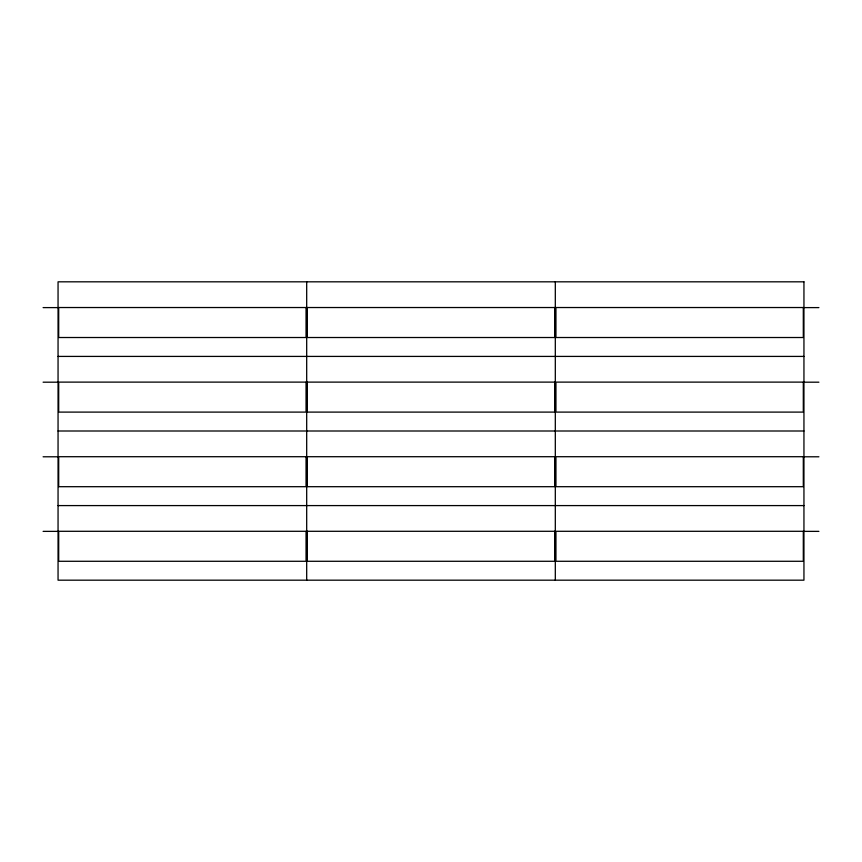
<?xml version="1.0" encoding="UTF-8"?>
<svg xmlns="http://www.w3.org/2000/svg" width="862" height="862" viewBox="0 0 862 862"><rect width="100%" height="100%" fill="white"/><g stroke="black" fill="none" stroke-linecap="round" stroke-linejoin="round"><path stroke-width="1.29" d="M43.1 307.605L58.056 307.605M306.689 307.529L555.311 307.529M803.944 307.605L818.9 307.605M58.056 356.415L803.944 356.415M43.1 382.189L58.056 382.189M306.689 382.114L555.311 382.114M803.944 382.189L818.9 382.189M58.056 431L803.944 431M306.689 456.709L555.311 456.709M43.1 456.785L58.056 456.785M803.944 456.785L818.9 456.785M58.056 505.585L803.944 505.585M43.1 531.369L58.056 531.369M306.689 531.294L555.311 531.294M803.944 531.369L818.9 531.369M555.311 281.82L555.311 580.18M554.686 307.529L554.686 337.516L307.314 337.516L307.314 307.529M554.686 382.114L554.686 412.101L307.314 412.101L307.314 382.114M554.686 456.709L554.686 486.696L307.314 486.696L307.314 456.709M554.686 531.294L554.686 561.281L307.314 561.281L307.314 531.294M306.689 281.82L306.689 580.18M803.944 281.82L58.056 281.82L58.056 580.18L803.944 580.18L803.944 281.82M306.053 307.529L58.691 307.529L58.691 337.516L306.053 337.516L306.053 307.529M803.309 307.529L555.947 307.529L555.947 337.516L803.309 337.516L803.309 307.529M306.053 382.114L58.691 382.114L58.691 412.101L306.053 412.101L306.053 382.114M803.309 382.114L555.947 382.114L555.947 412.101L803.309 412.101L803.309 382.114M306.053 456.709L58.691 456.709L58.691 486.696L306.053 486.696L306.053 456.709M803.309 456.709L555.947 456.709L555.947 486.696L803.309 486.696L803.309 456.709M306.053 531.294L58.691 531.294L58.691 561.281L306.053 561.281L306.053 531.294M803.309 531.294L555.947 531.294L555.947 561.281L803.309 561.281L803.309 531.294"/></g></svg>
